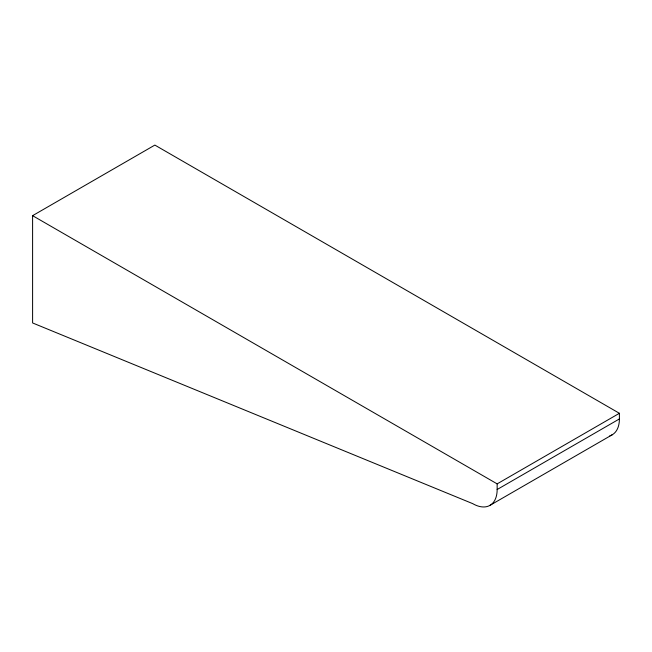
<?xml version="1.0" encoding="UTF-8"?>
<svg xmlns="http://www.w3.org/2000/svg" width="652" height="652" viewBox="0 0 652 652"><rect width="100%" height="100%" fill="white"/><g stroke="black" fill="none" stroke-linecap="round" stroke-linejoin="round"><path stroke-width="0.98" d="M619.4 418.943L497.15 489.522A34.58 19.967 60 0 1 472.7 503.637L32.6 322.952L32.6 215.665L154.85 145.086L619.4 413.295L619.4 418.943A34.58 19.967 60 0 1 609.832 435.813M32.6 215.665L497.15 483.874L619.4 413.295M489.986 505.349L612.236 434.77M497.15 483.874L497.15 489.522"/></g></svg>
